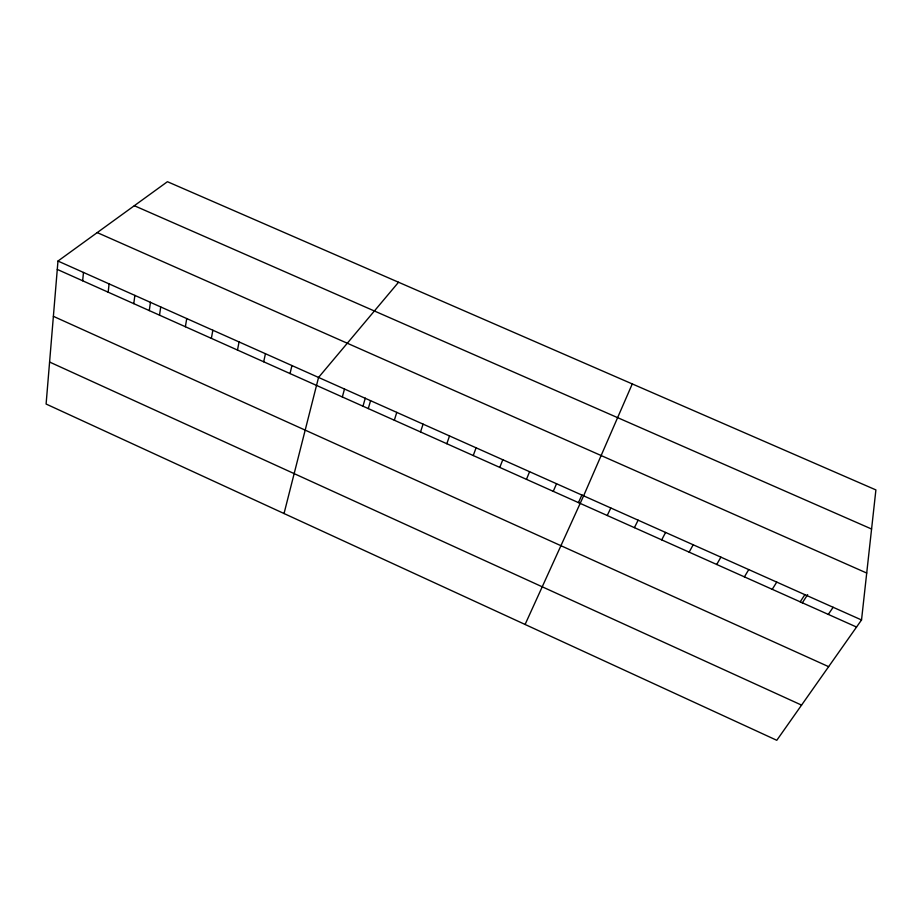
<?xml version="1.0" encoding="UTF-8"?>
<svg xmlns="http://www.w3.org/2000/svg" width="922" height="922" viewBox="0 0 922 922"><rect width="100%" height="100%" fill="white"/><g stroke="black" fill="none" stroke-linecap="round" stroke-linejoin="round"><path stroke-width="1.38" d="M57.971 261.053L46.1 404.032L776.785 740.297L861.528 619.964L875.9 489.916L167.435 181.703L57.971 261.053L861.528 619.964M82.657 280.784L83.476 272.451M108.162 292.193L109.107 283.895M133.782 303.649L134.866 295.397M149.283 310.599L150.47 302.162M159.518 315.174L160.728 306.957M185.38 326.745L186.728 318.563M211.369 338.362L212.844 330.226M237.473 350.049L239.075 341.947M263.692 361.781L265.444 353.725M290.05 373.571L291.928 365.55M284.034 513.531L318.551 377.444L398.535 282.247M342.339 396.967L344.505 389.038M362.968 406.21L365.296 398.108M368.281 408.573L370.575 400.678M394.339 420.236L396.771 412.376M420.513 431.945L423.094 424.132M446.813 443.713L449.533 435.945M473.24 455.537L476.098 447.815M499.782 467.419L502.79 459.732M526.462 479.348L529.597 471.707M553.258 491.345L556.542 483.739M632.273 383.932L583.614 495.829L525.091 624.471M578.44 502.617L581.955 494.86M607.229 515.49L610.813 507.976M634.405 527.649L638.139 520.181M661.708 539.866L665.592 532.443M689.149 552.14L693.183 544.775M716.705 564.483L720.9 557.153M744.411 576.872L748.756 569.589M772.244 589.319L776.75 582.093M800.204 601.836L804.871 594.655M802.255 602.919L807.66 594.621M828.302 614.409L833.131 607.275M134.324 205.71L871.578 529.021M97.236 232.598L866.715 573.046M57.279 269.42L856.538 627.041M53.384 316.338L828.624 666.664M49.581 362.035L801.564 705.111"/></g></svg>
